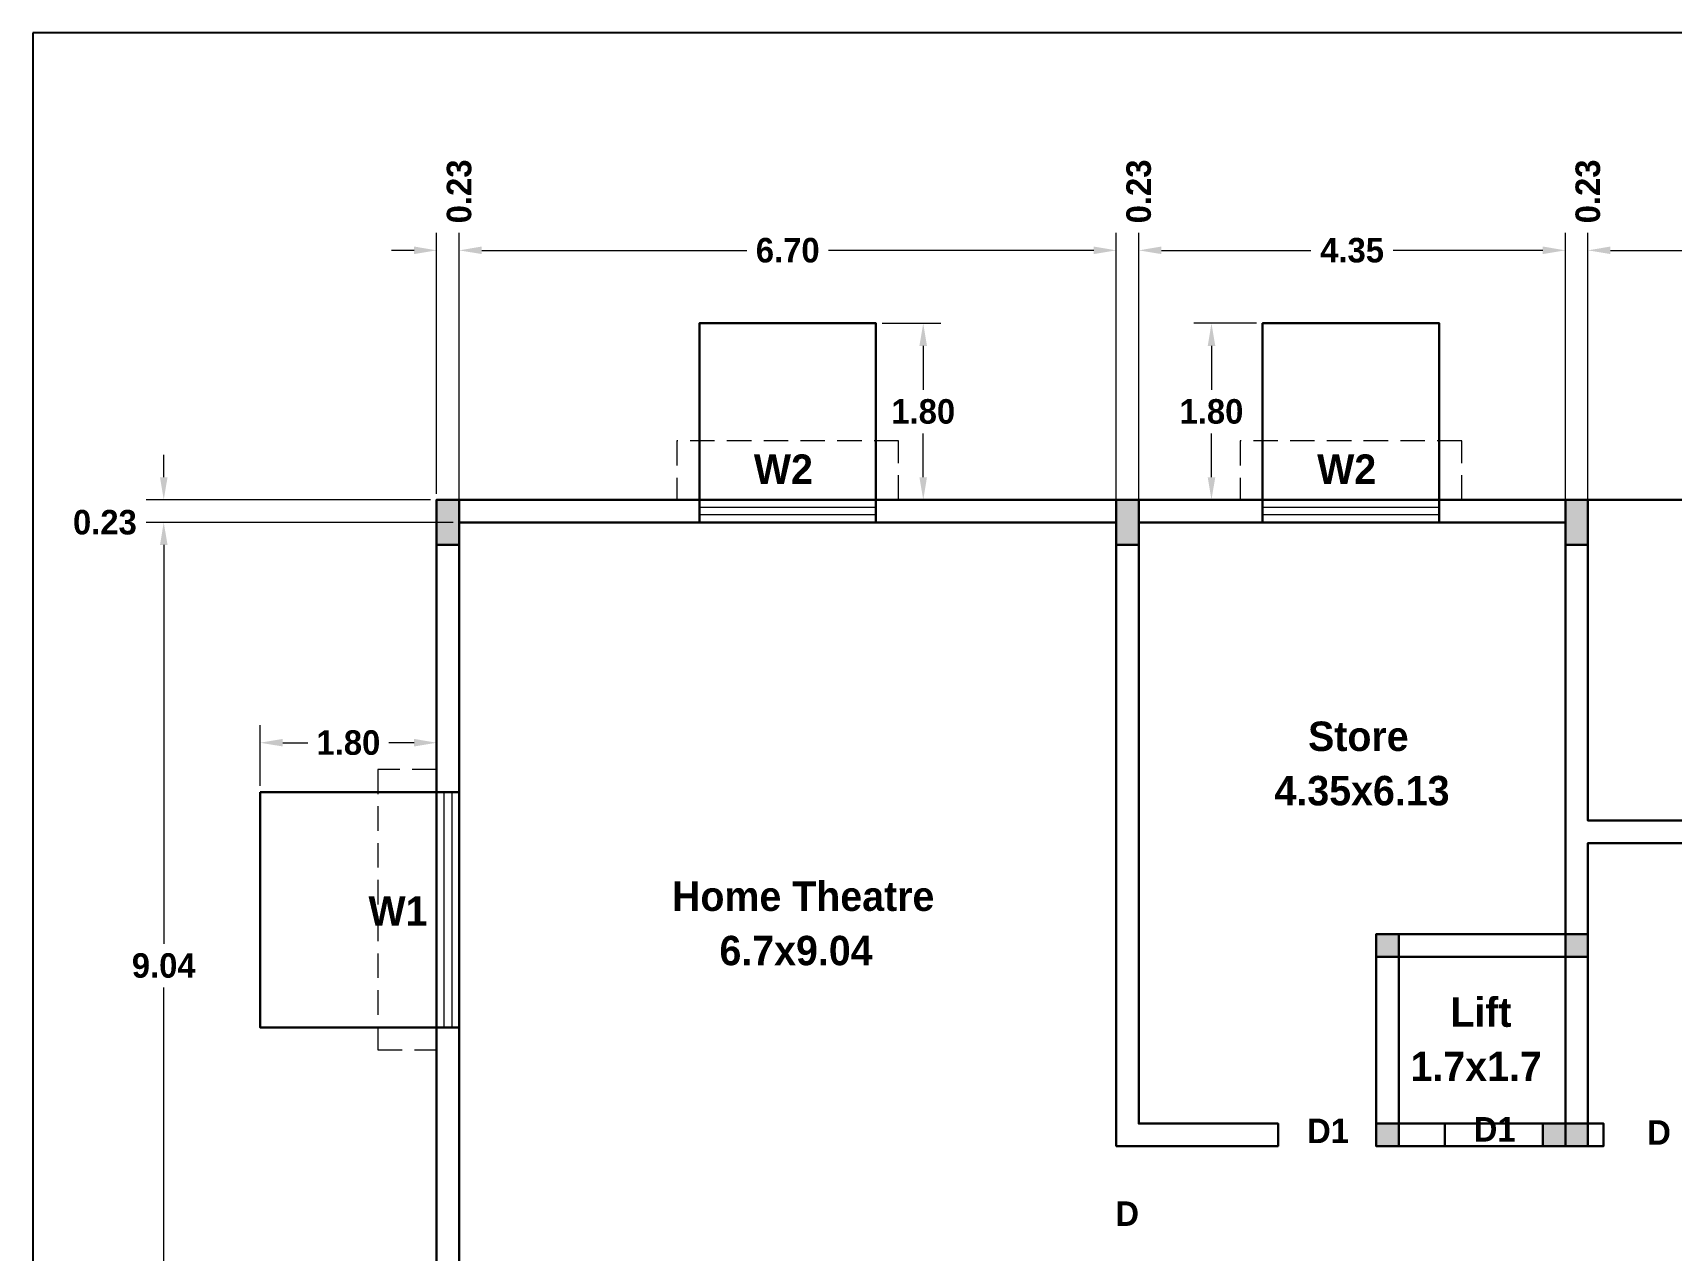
# Model space of a CAD drawing. Header units: metres. Extents: x 596 to 685, y 363 to 505.
# Drawn here: x 645.99 to 662.7, y 456.68 to 469.09 of the extents above; entities that cross this region are included whole.
import ezdxf

# ---------------------------------------------------------------- set-up
doc = ezdxf.new("R2010")
doc.units = ezdxf.units.M
doc.header["$MEASUREMENT"] = 0
doc.linetypes.add('DASHED2', pattern=[0.375, 0.25, -0.125])
for name, color, linetype in [('BLK_1_FLOOR', 63, 'Continuous'), ('BLK_1_FLR_2_ACROOM_1_LIGHT_VENTILATION_1', 1, 'Continuous'), ('BLK_1_FLR_2_ACROOM_1_LIGHT_VENTILATION_2', 194, 'Continuous'), ('BLK_1_FLR_2_BLT_UP_AREA', 1, 'Continuous'), ('BLK_1_FLR_2_CARPET_AREA', 1, 'Continuous'), ('BLK_1_FLR_2_LIFT_1', 30, 'Continuous'), ('BLK_1_FLR_2_ROOF_AREA', 54, 'Continuous'), ('BLK_1_FLR_2_ROOM_1_LIGHT_VENTILATION_1', 1, 'Continuous'), ('BLK_1_FLR_2_UNITFA_1', 234, 'Continuous'), ('BLK_1_LVL_2_BLDG_FOOT_PRINT', 1, 'Continuous')]:
    doc.layers.add(name, color=color, linetype=linetype)
doc.styles.add('century', font='GOTHICB.TTF')
doc.styles.add('century Bold', font='GOTHICB.TTF', dxfattribs={"height": 9})
doc.dimstyles.get("Standard").update_dxf_attribs({"dimtxt": 0.25, "dimasz": 0.23, "dimexe": 0.18, "dimexo": 0.0625, "dimgap": 0.09, "dimtad": 0, "dimtih": 1, "dimtoh": 1, "dimzin": 0, "dimdsep": 46, "dimtxsty": 'century', "dimcen": 0.09, "dimadec": 0, "dimazin": 0, "dimtfac": 1, "dimtofl": 0, "dimtmove": 0, "dimatfit": 3, "dimfxl": 0, "dimtolj": 1, "dimtzin": 0, "dimlwd": 18, "dimlwe": 5, "dimarcsym": 0})

# ---------------------------------------------------------------- blocks, each defined once
blk = doc.blocks.new('*D80')
at = {"layer": 'BLK_1_FLR_2_ACROOM_1_LIGHT_VENTILATION_1', "color": 0, "lineweight": 5}
for p, q in [((648.311, 461.413), (648.311, 462.034)), ((650.111, 461.413), (650.111, 462.034))]:
    blk.add_line(p, q, dxfattribs=at)
at = {"layer": 'BLK_1_FLR_2_ACROOM_1_LIGHT_VENTILATION_1', "color": 0, "lineweight": 18}
for p, q in [((648.541, 461.854), (648.799, 461.854)), ((649.881, 461.854), (649.622, 461.854))]:
    blk.add_line(p, q, dxfattribs=at)
at = {"layer": 'BLK_1_FLR_2_ACROOM_1_LIGHT_VENTILATION_1', "color": 0, "lineweight": 30}
for points in [[(648.541, 461.893), (648.541, 461.816), (648.311, 461.854)], [(649.881, 461.893), (649.881, 461.816), (650.111, 461.854)]]:
    blk.add_solid(points, dxfattribs=at)
at = {"layer": 'Defpoints', "color": 0, "lineweight": 30}
for p in [(650.111, 461.854), (648.311, 461.351), (650.111, 461.351)]:
    blk.add_point(p, dxfattribs=at)
at = {"layer": 'BLK_1_FLR_2_ACROOM_1_LIGHT_VENTILATION_1', "color": 0, "lineweight": 30, "insert": (649.211, 461.854), "char_height": 0.25, "attachment_point": 5, "style": 'century'}
blk.add_mtext('\\A1;1.80', dxfattribs=at)
blk = doc.blocks.new('*D81')
at = {"layer": 'BLK_1_FLR_2_ACROOM_1_LIGHT_VENTILATION_2', "color": 0, "lineweight": 5}
for p, q in [((654.653, 466.131), (655.253, 466.131)), ((654.653, 464.331), (655.253, 464.331))]:
    blk.add_line(p, q, dxfattribs=at)
at = {"layer": 'BLK_1_FLR_2_ACROOM_1_LIGHT_VENTILATION_2', "color": 0, "lineweight": 18}
for p, q in [((655.073, 465.901), (655.073, 465.452)), ((655.073, 464.561), (655.073, 465.009))]:
    blk.add_line(p, q, dxfattribs=at)
at = {"layer": 'BLK_1_FLR_2_ACROOM_1_LIGHT_VENTILATION_2', "color": 0, "lineweight": 30}
for points in [[(655.034, 465.901), (655.111, 465.901), (655.073, 466.131)], [(655.034, 464.561), (655.111, 464.561), (655.073, 464.331)]]:
    blk.add_solid(points, dxfattribs=at)
at = {"layer": 'Defpoints', "color": 0, "lineweight": 30}
for p in [(654.591, 466.131), (654.591, 464.331), (655.073, 464.331)]:
    blk.add_point(p, dxfattribs=at)
at = {"layer": 'BLK_1_FLR_2_ACROOM_1_LIGHT_VENTILATION_2', "color": 0, "lineweight": 30, "insert": (655.073, 465.231), "char_height": 0.25, "attachment_point": 5, "style": 'century'}
blk.add_mtext('\\A1;1.80', dxfattribs=at)
blk = doc.blocks.new('*D82')
at = {"layer": 'BLK_1_FLR_2_ROOM_1_LIGHT_VENTILATION_1', "color": 0, "lineweight": 5}
for p, q in [((658.472, 466.131), (657.832, 466.131)), ((658.472, 464.331), (657.832, 464.331))]:
    blk.add_line(p, q, dxfattribs=at)
at = {"layer": 'BLK_1_FLR_2_ROOM_1_LIGHT_VENTILATION_1', "color": 0, "lineweight": 18}
for p, q in [((658.012, 465.901), (658.012, 465.452)), ((658.012, 464.561), (658.012, 465.009))]:
    blk.add_line(p, q, dxfattribs=at)
at = {"layer": 'BLK_1_FLR_2_ROOM_1_LIGHT_VENTILATION_1', "color": 0, "lineweight": 30}
for points in [[(657.974, 465.901), (658.051, 465.901), (658.012, 466.131)], [(657.974, 464.561), (658.051, 464.561), (658.012, 464.331)]]:
    blk.add_solid(points, dxfattribs=at)
at = {"layer": 'Defpoints', "color": 0, "lineweight": 30}
for p in [(658.534, 466.131), (658.012, 464.331), (658.534, 464.331)]:
    blk.add_point(p, dxfattribs=at)
at = {"layer": 'BLK_1_FLR_2_ROOM_1_LIGHT_VENTILATION_1', "color": 0, "lineweight": 30, "insert": (658.012, 465.231), "char_height": 0.25, "attachment_point": 5, "style": 'century'}
blk.add_mtext('\\A1;1.80', dxfattribs=at)
blk = doc.blocks.new('*D212')
at = {"color": 0, "lineweight": 5}
for p, q in [((650.111, 464.393), (650.111, 467.055)), ((650.341, 464.393), (650.341, 467.055))]:
    blk.add_line(p, q, dxfattribs=at)
at = {"color": 0, "lineweight": 18}
for p, q in [((649.881, 466.875), (649.651, 466.875)), ((650.571, 466.875), (650.801, 466.875))]:
    blk.add_line(p, q, dxfattribs=at)
at = {"color": 0, "lineweight": 30}
for points in [[(649.881, 466.914), (649.881, 466.837), (650.111, 466.875)], [(650.571, 466.914), (650.571, 466.837), (650.341, 466.875)]]:
    blk.add_solid(points, dxfattribs=at)
at = {"layer": 'Defpoints', "color": 0, "lineweight": 30}
for p in [(650.341, 466.875), (650.111, 464.331), (650.341, 464.331)]:
    blk.add_point(p, dxfattribs=at)
at = {"color": 0, "lineweight": 30, "insert": (650.341, 467.476), "char_height": 0.25, "attachment_point": 5, "rotation": 90, "style": 'century'}
blk.add_mtext('\\A1;0.23', dxfattribs=at)
blk = doc.blocks.new('*D213')
at = {"color": 0, "lineweight": 5}
for p, q in [((650.341, 464.163), (650.341, 467.055)), ((657.041, 464.163), (657.041, 467.055))]:
    blk.add_line(p, q, dxfattribs=at)
at = {"color": 0, "lineweight": 18}
for p, q in [((650.571, 466.875), (653.273, 466.875)), ((656.811, 466.875), (654.108, 466.875))]:
    blk.add_line(p, q, dxfattribs=at)
at = {"color": 0, "lineweight": 30}
for points in [[(650.571, 466.914), (650.571, 466.837), (650.341, 466.875)], [(656.811, 466.914), (656.811, 466.837), (657.041, 466.875)]]:
    blk.add_solid(points, dxfattribs=at)
at = {"layer": 'Defpoints', "color": 0, "lineweight": 30}
for p in [(657.041, 466.875), (650.341, 464.101), (657.041, 464.101)]:
    blk.add_point(p, dxfattribs=at)
at = {"color": 0, "lineweight": 30, "insert": (653.691, 466.875), "char_height": 0.25, "attachment_point": 5, "style": 'century'}
blk.add_mtext('\\A1;6.70', dxfattribs=at)
blk = doc.blocks.new('*D214')
at = {"color": 0, "lineweight": 5}
for p, q in [((657.041, 464.163), (657.041, 467.055)), ((657.271, 464.163), (657.271, 467.055))]:
    blk.add_line(p, q, dxfattribs=at)
at = {"color": 0, "lineweight": 18}
for p, q in [((656.811, 466.875), (656.581, 466.875)), ((657.501, 466.875), (657.731, 466.875))]:
    blk.add_line(p, q, dxfattribs=at)
at = {"color": 0, "lineweight": 30}
for points in [[(656.811, 466.914), (656.811, 466.837), (657.041, 466.875)], [(657.501, 466.914), (657.501, 466.837), (657.271, 466.875)]]:
    blk.add_solid(points, dxfattribs=at)
at = {"layer": 'Defpoints', "color": 0, "lineweight": 30}
for p in [(657.271, 466.875), (657.041, 464.101), (657.271, 464.101)]:
    blk.add_point(p, dxfattribs=at)
at = {"color": 0, "lineweight": 30, "insert": (657.271, 467.476), "char_height": 0.25, "attachment_point": 5, "rotation": 90, "style": 'century'}
blk.add_mtext('\\A1;0.23', dxfattribs=at)
blk = doc.blocks.new('*D215')
at = {"color": 0, "lineweight": 5}
for p, q in [((657.271, 464.163), (657.271, 467.055)), ((661.621, 464.163), (661.621, 467.055))]:
    blk.add_line(p, q, dxfattribs=at)
at = {"color": 0, "lineweight": 18}
for p, q in [((657.501, 466.875), (659.026, 466.875)), ((661.391, 466.875), (659.865, 466.875))]:
    blk.add_line(p, q, dxfattribs=at)
at = {"color": 0, "lineweight": 30}
for points in [[(657.501, 466.914), (657.501, 466.837), (657.271, 466.875)], [(661.391, 466.914), (661.391, 466.837), (661.621, 466.875)]]:
    blk.add_solid(points, dxfattribs=at)
at = {"layer": 'Defpoints', "color": 0, "lineweight": 30}
for p in [(661.621, 466.875), (657.271, 464.101), (661.621, 464.101)]:
    blk.add_point(p, dxfattribs=at)
at = {"color": 0, "lineweight": 30, "insert": (659.446, 466.875), "char_height": 0.25, "attachment_point": 5, "style": 'century'}
blk.add_mtext('\\A1;4.35', dxfattribs=at)
blk = doc.blocks.new('*D216')
at = {"color": 0, "lineweight": 5}
for p, q in [((661.621, 464.163), (661.621, 467.055)), ((661.851, 464.163), (661.851, 467.055))]:
    blk.add_line(p, q, dxfattribs=at)
at = {"color": 0, "lineweight": 18}
for p, q in [((661.391, 466.875), (661.161, 466.875)), ((662.081, 466.875), (662.311, 466.875))]:
    blk.add_line(p, q, dxfattribs=at)
at = {"color": 0, "lineweight": 30}
for points in [[(661.391, 466.914), (661.391, 466.837), (661.621, 466.875)], [(662.081, 466.914), (662.081, 466.837), (661.851, 466.875)]]:
    blk.add_solid(points, dxfattribs=at)
at = {"layer": 'Defpoints', "color": 0, "lineweight": 30}
for p in [(661.851, 466.875), (661.621, 464.101), (661.851, 464.101)]:
    blk.add_point(p, dxfattribs=at)
at = {"color": 0, "lineweight": 30, "insert": (661.851, 467.476), "char_height": 0.25, "attachment_point": 5, "rotation": 90, "style": 'century'}
blk.add_mtext('\\A1;0.23', dxfattribs=at)
blk = doc.blocks.new('*D217')
at = {"color": 0, "lineweight": 5}
for p, q in [((661.851, 464.393), (661.851, 467.055)), ((665.251, 464.393), (665.251, 467.055))]:
    blk.add_line(p, q, dxfattribs=at)
at = {"color": 0, "lineweight": 18}
for p, q in [((662.081, 466.875), (663.13, 466.875)), ((665.021, 466.875), (663.972, 466.875))]:
    blk.add_line(p, q, dxfattribs=at)
at = {"color": 0, "lineweight": 30}
for points in [[(662.081, 466.914), (662.081, 466.837), (661.851, 466.875)], [(665.021, 466.914), (665.021, 466.837), (665.251, 466.875)]]:
    blk.add_solid(points, dxfattribs=at)
at = {"layer": 'Defpoints', "color": 0, "lineweight": 30}
for p in [(665.251, 466.875), (661.851, 464.331), (665.251, 464.331)]:
    blk.add_point(p, dxfattribs=at)
at = {"color": 0, "lineweight": 30, "insert": (663.551, 466.875), "char_height": 0.25, "attachment_point": 5, "style": 'century'}
blk.add_mtext('\\A1;3.40', dxfattribs=at)
blk = doc.blocks.new('*D223')
at = {"color": 0, "lineweight": 18}
for p, q in [((647.328, 464.561), (647.328, 464.791)), ((647.328, 463.871), (647.328, 463.641))]:
    blk.add_line(p, q, dxfattribs=at)
at = {"color": 0, "lineweight": 5}
for p, q in [((650.048, 464.331), (647.148, 464.331)), ((650.048, 464.101), (647.148, 464.101))]:
    blk.add_line(p, q, dxfattribs=at)
at = {"color": 0, "lineweight": 30}
for points in [[(647.29, 464.561), (647.367, 464.561), (647.328, 464.331)], [(647.29, 463.871), (647.367, 463.871), (647.328, 464.101)]]:
    blk.add_solid(points, dxfattribs=at)
at = {"layer": 'Defpoints', "color": 0, "lineweight": 30}
for p in [(650.111, 464.331), (647.328, 464.101), (650.111, 464.101)]:
    blk.add_point(p, dxfattribs=at)
at = {"color": 0, "lineweight": 30, "insert": (646.728, 464.101), "char_height": 0.25, "attachment_point": 5, "style": 'century'}
blk.add_mtext('\\A1;0.23', dxfattribs=at)
blk = doc.blocks.new('*D224')
at = {"color": 0, "lineweight": 5}
for p, q in [((650.278, 464.101), (647.148, 464.101)), ((650.278, 455.061), (647.148, 455.061))]:
    blk.add_line(p, q, dxfattribs=at)
at = {"color": 0, "lineweight": 18}
for p, q in [((647.328, 463.871), (647.328, 459.802)), ((647.328, 455.291), (647.328, 459.359))]:
    blk.add_line(p, q, dxfattribs=at)
at = {"color": 0, "lineweight": 30}
for points in [[(647.29, 463.871), (647.367, 463.871), (647.328, 464.101)], [(647.29, 455.291), (647.367, 455.291), (647.328, 455.061)]]:
    blk.add_solid(points, dxfattribs=at)
at = {"layer": 'Defpoints', "color": 0, "lineweight": 30}
for p in [(650.341, 464.101), (647.328, 455.061), (650.341, 455.061)]:
    blk.add_point(p, dxfattribs=at)
at = {"color": 0, "lineweight": 30, "insert": (647.328, 459.581), "char_height": 0.25, "attachment_point": 5, "style": 'century'}
blk.add_mtext('\\A1;9.04', dxfattribs=at)

msp = doc.modelspace()

# ---------------------------------------------------------------- hatches: boundary and pattern name
at = {"lineweight": 30}
h = msp.add_hatch(color=256, dxfattribs=at)
h.dxf.hatch_style = 1
h.paths.add_polyline_path([(650.341, 464.331), (650.111, 464.331), (650.111, 463.871), (650.341, 463.871)])
h = msp.add_hatch(color=256, dxfattribs=at)
h.dxf.hatch_style = 1
h.paths.add_polyline_path([(657.271, 464.331), (657.041, 464.331), (657.041, 463.871), (657.271, 463.871)])
h = msp.add_hatch(color=256, dxfattribs=at)
h.dxf.hatch_style = 1
h.paths.add_polyline_path([(661.851, 464.331), (661.621, 464.331), (661.621, 463.871), (661.851, 463.871)])
h = msp.add_hatch(color=256, dxfattribs=at)
h.dxf.hatch_style = 1
h.paths.add_polyline_path([(659.921, 459.901), (659.691, 459.901), (659.691, 459.671), (659.921, 459.671)])
h = msp.add_hatch(color=256, dxfattribs=at)
h.dxf.hatch_style = 1
h.paths.add_polyline_path([(661.851, 459.901), (661.621, 459.901), (661.621, 459.671), (661.851, 459.671)])
h = msp.add_hatch(color=256, dxfattribs=at)
h.dxf.hatch_style = 1
h.paths.add_polyline_path([(659.921, 457.971), (659.691, 457.971), (659.691, 457.741), (659.921, 457.741)])
h = msp.add_hatch(color=256, dxfattribs=at)
h.dxf.hatch_style = 1
h.paths.add_polyline_path([(661.851, 457.741), (661.851, 457.971), (661.391, 457.971), (661.391, 457.741)])

# ---------------------------------------------------------------- linework, layer by layer
at = {"linetype": 'DASHED2', "lineweight": 9}
for p, q in [((654.821, 464.931), (652.561, 464.931)), ((652.561, 464.931), (652.561, 464.331)), ((654.821, 464.331), (654.821, 464.931)), ((660.564, 464.931), (658.304, 464.931)), ((658.304, 464.931), (658.304, 464.331)), ((660.564, 464.331), (660.564, 464.931)), ((650.111, 461.581), (649.511, 461.581)), ((649.511, 461.581), (649.511, 458.721)), ((649.511, 458.721), (650.111, 458.721))]:
    msp.add_line(p, q, dxfattribs=at)
at = {"lineweight": 30}
for p, q in [((650.111, 464.331), (652.791, 464.331)), ((650.111, 464.331), (650.111, 461.351)), ((652.791, 464.101), (652.791, 464.331)), ((654.591, 464.331), (657.571, 464.331)), ((654.591, 464.331), (654.591, 464.101)), ((658.534, 464.101), (658.534, 464.331)), ((660.334, 464.331), (660.334, 464.101)), ((661.001, 464.331), (666.156, 464.331)), ((661.851, 464.331), (661.851, 463.241)), ((650.341, 461.351), (650.341, 464.101)), ((650.341, 464.101), (652.791, 464.101)), ((654.591, 464.101), (657.041, 464.101)), ((657.041, 464.101), (657.041, 457.741)), ((657.271, 464.101), (657.271, 457.971)), ((657.271, 464.101), (657.571, 464.101)), ((661.001, 464.101), (661.621, 464.101)), ((661.621, 464.101), (661.621, 463.241)), ((661.621, 463.871), (661.621, 459.901)), ((661.851, 463.871), (661.851, 461.061)), ((650.111, 461.351), (650.341, 461.351)), ((661.851, 461.061), (665.251, 461.061)), ((661.851, 460.831), (665.251, 460.831)), ((661.851, 460.831), (661.851, 457.741)), ((659.691, 457.741), (659.691, 459.901)), ((661.621, 459.901), (659.691, 459.901)), ((659.921, 457.741), (659.921, 459.671)), ((661.621, 459.671), (659.921, 459.671)), ((661.621, 459.671), (661.621, 457.741)), ((650.111, 458.951), (650.111, 450.781)), ((650.341, 458.951), (650.111, 458.951)), ((650.341, 456.201), (650.341, 458.951)), ((658.691, 457.971), (657.271, 457.971)), ((658.691, 457.971), (658.691, 457.741)), ((660.391, 457.971), (659.921, 457.971)), ((660.391, 457.971), (660.391, 457.741)), ((661.621, 457.971), (661.391, 457.971)), ((662.011, 457.971), (661.851, 457.971)), ((662.011, 457.741), (662.011, 457.971)), ((657.041, 457.741), (657.271, 457.741)), ((658.691, 457.741), (657.271, 457.741)), ((661.851, 457.741), (659.691, 457.741)), ((661.851, 457.741), (662.011, 457.741))]:
    msp.add_line(p, q, dxfattribs=at)
at = {"lineweight": 9}
for p, q in [((652.791, 464.331), (654.591, 464.331)), ((658.534, 464.331), (660.334, 464.331)), ((652.791, 464.255), (654.591, 464.255)), ((654.591, 464.177), (652.791, 464.177)), ((658.534, 464.255), (660.334, 464.255)), ((660.334, 464.177), (658.534, 464.177)), ((654.591, 464.101), (652.791, 464.101)), ((660.334, 464.101), (658.534, 464.101)), ((650.111, 458.951), (650.111, 461.351)), ((650.187, 458.951), (650.187, 461.351)), ((650.265, 461.351), (650.265, 458.951)), ((650.341, 461.351), (650.341, 458.951))]:
    msp.add_line(p, q, dxfattribs=at)
at = {"lineweight": 30}
for points in [[(650.111, 463.871), (650.341, 463.871), (650.341, 464.331), (650.111, 464.331)], [(657.041, 463.871), (657.271, 463.871), (657.271, 464.331), (657.041, 464.331)], [(661.621, 463.871), (661.851, 463.871), (661.851, 464.331), (661.621, 464.331)], [(659.691, 459.671), (659.921, 459.671), (659.921, 459.901), (659.691, 459.901)], [(661.621, 459.671), (661.851, 459.671), (661.851, 459.901), (661.621, 459.901)], [(659.691, 457.741), (659.921, 457.741), (659.921, 457.971), (659.691, 457.971)], [(661.391, 457.971), (661.391, 457.741), (661.851, 457.741), (661.851, 457.971)]]:
    msp.add_lwpolyline(points, close=True, dxfattribs=at)
msp.add_lwpolyline([(661.001, 464.331), (666.156, 464.331)], dxfattribs=at)
at = {"layer": 'BLK_1_FLOOR', "linetype": 'ByBlock'}
msp.add_lwpolyline([(645.993, 469.094), (645.993, 432.796), (685.212, 432.796), (685.212, 469.094)], close=True, dxfattribs=at)
at = {"layer": 'BLK_1_FLR_2_ACROOM_1_LIGHT_VENTILATION_1', "lineweight": 30}
msp.add_lwpolyline([(648.311, 461.351), (648.311, 458.951), (650.111, 458.951), (650.111, 461.351)], close=True, dxfattribs=at)
at = {"layer": 'BLK_1_FLR_2_ACROOM_1_LIGHT_VENTILATION_2', "lineweight": 30}
msp.add_lwpolyline([(652.791, 464.331), (654.591, 464.331), (654.591, 466.131), (652.791, 466.131)], close=True, dxfattribs=at)
at = {"layer": 'BLK_1_FLR_2_BLT_UP_AREA', "color": 1, "lineweight": 30}
msp.add_lwpolyline([(650.111, 449.201), (650.111, 464.331), (661.851, 464.331), (661.851, 461.061), (665.251, 461.061), (665.251, 464.331), (672.441, 464.331), (672.441, 454.671), (663.601, 454.671), (663.601, 449.201), (650.111, 449.201)], dxfattribs=at)
at = {"layer": 'BLK_1_FLR_2_CARPET_AREA', "lineweight": 30}
msp.add_lwpolyline([(650.341, 455.061), (650.341, 464.101), (657.041, 464.101), (657.041, 457.741), (658.691, 457.741), (658.691, 457.971), (657.271, 457.971), (657.271, 464.101), (661.621, 464.101), (661.621, 459.901), (659.691, 459.901), (659.691, 457.741), (662.011, 457.741), (662.011, 457.971), (661.851, 457.971), (661.851, 460.831), (665.251, 460.831)], dxfattribs=at)
at = {"layer": 'BLK_1_FLR_2_LIFT_1', "lineweight": 30}
msp.add_lwpolyline([(659.921, 459.671), (661.621, 459.671), (661.621, 457.971), (659.921, 457.971)], close=True, dxfattribs=at)
at = {"layer": 'BLK_1_FLR_2_ROOF_AREA', "lineweight": 9}
msp.add_lwpolyline([(650.111, 449.201), (650.111, 464.331), (661.851, 464.331), (661.851, 461.061), (665.251, 461.061), (665.251, 464.331), (672.441, 464.331), (672.441, 454.671), (663.601, 454.671), (663.601, 449.201), (650.111, 449.201)], dxfattribs=at)
at = {"layer": 'BLK_1_FLR_2_ROOM_1_LIGHT_VENTILATION_1', "lineweight": 30}
msp.add_lwpolyline([(658.534, 464.331), (660.334, 464.331), (660.334, 466.131), (658.534, 466.131)], close=True, dxfattribs=at)
at = {"layer": 'BLK_1_FLR_2_UNITFA_1', "color": 234, "lineweight": 30}
msp.add_lwpolyline([(650.111, 449.201), (650.111, 464.331), (661.851, 464.331), (661.851, 461.061), (665.251, 461.061), (665.251, 464.331), (672.441, 464.331), (672.441, 454.671), (663.601, 454.671), (663.601, 449.201), (650.111, 449.201)], dxfattribs=at)
at = {"layer": 'BLK_1_LVL_2_BLDG_FOOT_PRINT', "lineweight": 9}
msp.add_lwpolyline([(650.111, 449.201), (650.111, 464.331), (661.851, 464.331), (661.851, 461.061), (665.251, 461.061), (665.251, 464.331), (672.441, 464.331), (672.441, 454.671), (663.601, 454.671), (663.601, 449.201), (650.111, 449.201)], dxfattribs=at)

# ---------------------------------------------------------------- texts
at = {"style": 'century Bold'}
for s, height, p in [('W2', 0.3, (653.346, 464.494)), ('W2', 0.3, (659.09, 464.494)), ('Store', 0.3, (658.997, 461.77)), ('4.35x6.13', 0.3, (658.655, 461.216)), ('Home Theatre', 0.3, (652.511, 460.139)), ('W1', 0.3, (649.416, 459.987)), ('6.7x9.04', 0.3, (652.995, 459.585)), ('Lift', 0.3, (660.448, 458.957)), ('1.7x1.7', 0.3, (660.042, 458.403)), ('D1', 0.25, (658.987, 457.771)), ('D1', 0.25, (660.686, 457.787)), ('D', 0.25, (662.455, 457.755)), ('D', 0.25, (657.032, 456.927))]:
    msp.add_text(s, height=height, dxfattribs=at).set_placement(p)

# ---------------------------------------------------------------- dimensions: what is measured, and where the dimension line sits
at = {"lineweight": 30}
for base, p1, p2, picture, middle in [((650.341, 466.875), (650.111, 464.331), (650.341, 464.331), '*D212', (650.341, 467.476)), ((657.271, 466.875), (657.041, 464.101), (657.271, 464.101), '*D214', (657.271, 467.476)), ((661.851, 466.875), (661.621, 464.101), (661.851, 464.101), '*D216', (661.851, 467.476))]:
    dim = msp.add_linear_dim(base=base, p1=p1, p2=p2, dimstyle='Standard', override={"dimjust": 4}, dxfattribs=at)
    dim.commit()
    dim.dimension.update_dxf_attribs({"geometry": picture, "text_midpoint": middle})
for base, p1, p2, picture, middle in [((657.041, 466.875), (650.341, 464.101), (657.041, 464.101), '*D213', (653.691, 466.875)), ((661.621, 466.875), (657.271, 464.101), (661.621, 464.101), '*D215', (659.446, 466.875)), ((665.251, 466.875), (661.851, 464.331), (665.251, 464.331), '*D217', (663.551, 466.875))]:
    dim = msp.add_linear_dim(base=base, p1=p1, p2=p2, dimstyle='Standard', dxfattribs=at)
    dim.commit()
    dim.dimension.update_dxf_attribs({"geometry": picture, "text_midpoint": middle})
dim = msp.add_linear_dim(base=(647.328, 464.101), p1=(650.111, 464.331), p2=(650.111, 464.101), angle=90, dimstyle='Standard', override={"dimjust": 4}, dxfattribs=at)
dim.commit()
dim.dimension.update_dxf_attribs({"geometry": '*D223', "text_midpoint": (646.728, 464.101)})
dim = msp.add_linear_dim(base=(647.328, 455.061), p1=(650.341, 464.101), p2=(650.341, 455.061), angle=90, dimstyle='Standard', dxfattribs=at)
dim.commit()
dim.dimension.update_dxf_attribs({"geometry": '*D224', "text_midpoint": (647.328, 459.581)})
at = {"layer": 'BLK_1_FLR_2_ACROOM_1_LIGHT_VENTILATION_1', "color": 232, "lineweight": 30}
dim = msp.add_linear_dim(base=(650.111, 461.854), p1=(648.311, 461.351), p2=(650.111, 461.351), dimstyle='Standard', dxfattribs=at)
dim.commit()
dim.dimension.update_dxf_attribs({"geometry": '*D80', "text_midpoint": (649.211, 461.854)})
at = {"layer": 'BLK_1_FLR_2_ACROOM_1_LIGHT_VENTILATION_2', "color": 232, "lineweight": 30}
dim = msp.add_linear_dim(base=(655.073, 464.331), p1=(654.591, 466.131), p2=(654.591, 464.331), angle=90, dimstyle='Standard', dxfattribs=at)
dim.commit()
dim.dimension.update_dxf_attribs({"geometry": '*D81', "text_midpoint": (655.073, 465.231)})
at = {"layer": 'BLK_1_FLR_2_ROOM_1_LIGHT_VENTILATION_1', "color": 232, "lineweight": 30}
dim = msp.add_linear_dim(base=(658.012, 464.331), p1=(658.534, 466.131), p2=(658.534, 464.331), angle=90, dimstyle='Standard', dxfattribs=at)
dim.commit()
dim.dimension.update_dxf_attribs({"geometry": '*D82', "text_midpoint": (658.012, 465.231)})

doc.saveas('drawing.dxf')
